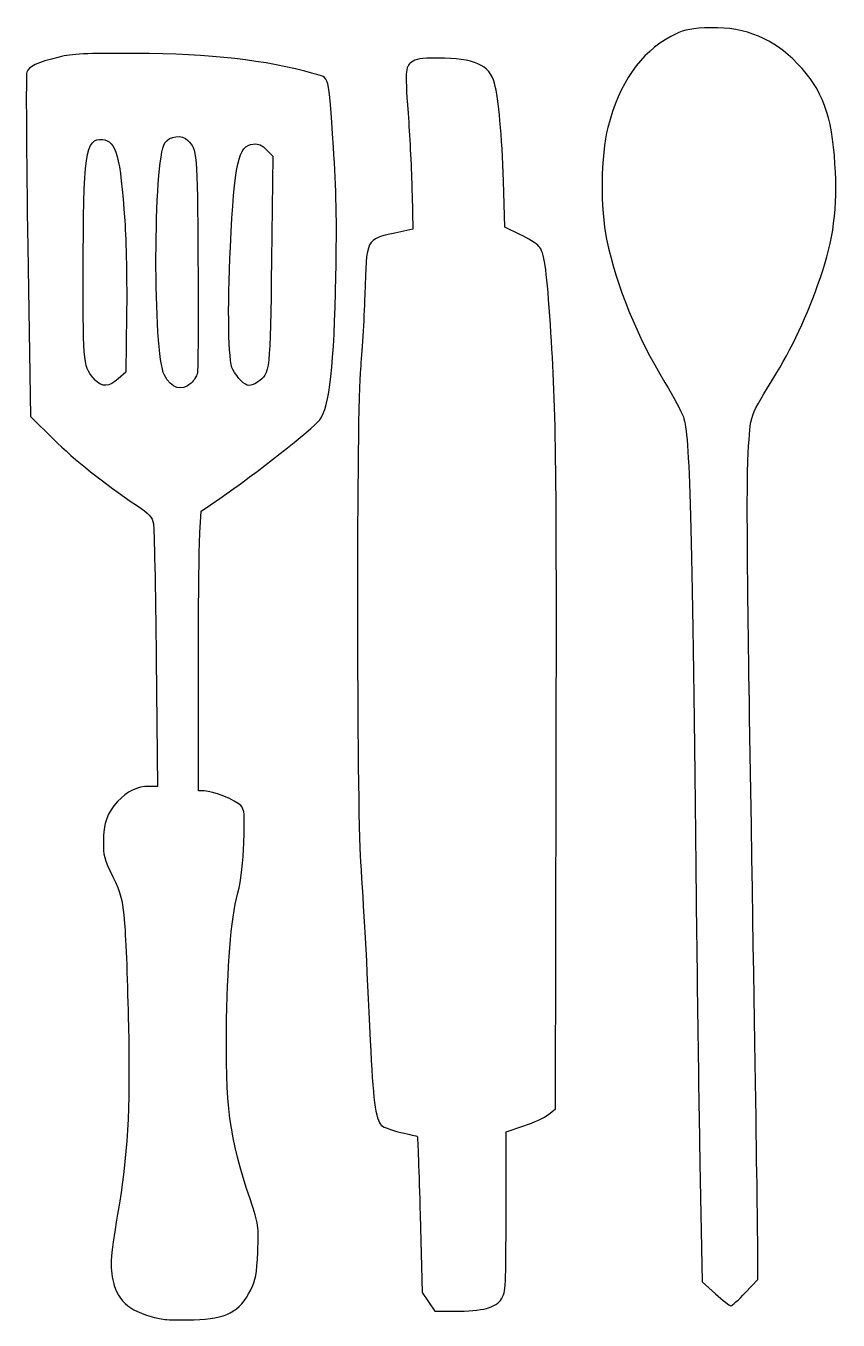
# Model space of a CAD drawing. Header units: centimetres. Extents: x -5 to 4.3, y -7.5 to 7.4.
import ezdxf

# ---------------------------------------------------------------- set-up
doc = ezdxf.new("R2010")
doc.units = ezdxf.units.CM
doc.header["$MEASUREMENT"] = 0
doc.layers.add('Layer 1', color=7, linetype='Continuous')

msp = doc.modelspace()

# ---------------------------------------------------------------- linework, layer by layer
at = {"layer": 'Layer 1'}
for points, knots in [([(2.88876, -7.20153), (2.88876, -7.20153), (2.73707, -7.06262), (2.73707, -7.06262), (2.73707, -7.06262), (2.73707, -7.06262), (2.71343, -5.89845), (2.71343, -5.89845), (2.71343, -5.89845), (2.70043, -5.25816), (2.67779, -3.63891), (2.66312, -2.30012), (2.66312, -2.30012), (2.61856, 1.76558), (2.59398, 2.65458), (2.52019, 2.86875), (2.52019, 2.86875), (2.50149, 2.92301), (2.40583, 3.1008), (2.30761, 3.26382), (2.30761, 3.26382), (1.9856, 3.79826), (1.75247, 4.37113), (1.63779, 4.90977), (1.63779, 4.90977), (1.56452, 5.25388), (1.57161, 5.8783), (1.65236, 6.193), (1.65236, 6.193), (1.783, 6.70214), (2.02496, 7.05184), (2.37611, 7.23899), (2.37611, 7.23899), (2.51094, 7.31086), (2.57307, 7.32662), (2.76442, 7.33751), (2.76442, 7.33751), (3.17232, 7.36073), (3.49875, 7.24593), (3.77555, 6.9819), (3.77555, 6.9819), (4.0866, 6.68521), (4.20925, 6.40064), (4.2539, 5.87205), (4.2539, 5.87205), (4.29715, 5.36004), (4.25749, 4.96393), (4.12178, 4.55258), (4.12178, 4.55258), (3.97746, 4.1151), (3.79544, 3.71087), (3.59299, 3.37826), (3.59299, 3.37826), (3.26714, 2.84291), (3.29397, 2.91847), (3.26512, 2.45491), (3.26512, 2.45491), (3.24694, 2.16273), (3.25178, 1.25999), (3.28141, -0.58033), (3.28141, -0.58033), (3.35763, -5.31422), (3.37564, -6.50362), (3.37516, -6.77158), (3.37516, -6.77158), (3.37516, -6.77158), (3.37468, -7.03616), (3.37468, -7.03616), (3.37468, -7.03616), (3.37468, -7.03616), (3.232, -7.1883), (3.232, -7.1883), (3.232, -7.1883), (3.15353, -7.27197), (3.07832, -7.34044), (3.06488, -7.34044), (3.06488, -7.34044), (3.05144, -7.34044), (2.97218, -7.27793), (2.88875, -7.20153), (2.88875, -7.20153), (2.88875, -7.20153), (2.88876, -7.20153), (2.88876, -7.20153)], [0, 0, 0, 0, 0.04545455, 0.04545455, 0.04545455, 0.04545455, 0.09090909, 0.09090909, 0.09090909, 0.09090909, 0.13636364, 0.13636364, 0.13636364, 0.13636364, 0.18181818, 0.18181818, 0.18181818, 0.18181818, 0.22727273, 0.22727273, 0.22727273, 0.22727273, 0.27272727, 0.27272727, 0.27272727, 0.27272727, 0.31818182, 0.31818182, 0.31818182, 0.31818182, 0.36363636, 0.36363636, 0.36363636, 0.36363636, 0.40909091, 0.40909091, 0.40909091, 0.40909091, 0.45454545, 0.45454545, 0.45454545, 0.45454545, 0.5, 0.5, 0.5, 0.5, 0.54545455, 0.54545455, 0.54545455, 0.54545455, 0.59090909, 0.59090909, 0.59090909, 0.59090909, 0.63636364, 0.63636364, 0.63636364, 0.63636364, 0.68181818, 0.68181818, 0.68181818, 0.68181818, 0.72727273, 0.72727273, 0.72727273, 0.72727273, 0.77272727, 0.77272727, 0.77272727, 0.77272727, 0.81818182, 0.81818182, 0.81818182, 0.81818182, 0.86363636, 0.86363636, 0.86363636, 0.86363636, 0.90909091, 0.90909091, 0.90909091, 0.90909091, 1, 1, 1, 1]), ([(-3.43286, -7.4953), (-3.7701, -7.44373), (-3.95064, -7.32353), (-4.01466, -7.10798), (-4.01466, -7.10798), (-4.07071, -6.91925), (-4.0654, -6.80294), (-3.97716, -6.28594), (-3.97716, -6.28594), (-3.86068, -5.60344), (-3.83291, -5.12158), (-3.85268, -4.12548), (-3.85268, -4.12548), (-3.86207, -3.65254), (-3.88228, -3.12271), (-3.89759, -2.94808), (-3.89759, -2.94808), (-3.92298, -2.65859), (-3.93508, -2.61074), (-4.03471, -2.40568), (-4.03471, -2.40568), (-4.12984, -2.20989), (-4.14355, -2.15922), (-4.14063, -2.01418), (-4.14063, -2.01418), (-4.13616, -1.79222), (-4.09446, -1.67245), (-3.97876, -1.54932), (-3.97876, -1.54932), (-3.8666, -1.42996), (-3.75069, -1.37381), (-3.61646, -1.37381), (-3.61646, -1.37381), (-3.61646, -1.37381), (-3.52056, -1.37381), (-3.52056, -1.37381), (-3.52056, -1.37381), (-3.52056, -1.37381), (-3.53455, 0.08801), (-3.53455, 0.08801), (-3.53455, 0.08801), (-3.54224, 0.89201), (-3.55635, 1.5915), (-3.56591, 1.64244), (-3.56591, 1.64244), (-3.58034, 1.71938), (-3.61301, 1.75518), (-3.75906, 1.85411), (-3.75906, 1.85411), (-4.14737, 2.11713), (-4.46175, 2.36726), (-4.71363, 2.6136), (-4.71363, 2.6136), (-4.71363, 2.6136), (-4.97861, 2.87275), (-4.97861, 2.87275), (-4.97861, 2.87275), (-4.97861, 2.87275), (-5.00852, 4.82202), (-5.00852, 4.82202), (-5.00852, 4.82202), (-5.02497, 5.89412), (-5.03024, 6.7971), (-5.02023, 6.82865), (-5.02023, 6.82865), (-4.99917, 6.895), (-4.90561, 6.93879), (-4.64834, 7.00268), (-4.64834, 7.00268), (-4.49555, 7.04063), (-4.34943, 7.04757), (-3.77782, 7.04408), (-3.77782, 7.04408), (-2.895, 7.03868), (-2.28844, 6.97), (-1.72025, 6.81109), (-1.72025, 6.81109), (-1.53847, 6.76025), (-1.55816, 6.83502), (-1.49838, 5.9685), (-1.49838, 5.9685), (-1.46486, 5.48259), (-1.45821, 5.13492), (-1.47004, 4.48683), (-1.47004, 4.48683), (-1.48859, 3.47045), (-1.54392, 2.97998), (-1.65616, 2.83707), (-1.65616, 2.83707), (-1.74333, 2.72608), (-2.3976, 2.21049), (-2.80278, 1.93348), (-2.80278, 1.93348), (-2.80278, 1.93348), (-3.01563, 1.78796), (-3.01563, 1.78796), (-3.01563, 1.78796), (-3.01563, 1.78796), (-3.03228, 1.53661), (-3.03228, 1.53661), (-3.03228, 1.53661), (-3.04144, 1.39837), (-3.04899, 0.67506), (-3.04907, -0.07073), (-3.04907, -0.07073), (-3.04907, -0.07073), (-3.0492, -1.42672), (-3.0492, -1.42672), (-3.0492, -1.42672), (-3.0492, -1.42672), (-2.98405, -1.42672), (-2.98405, -1.42672), (-2.98405, -1.42672), (-2.88138, -1.42672), (-2.61763, -1.532), (-2.56326, -1.59468), (-2.56326, -1.59468), (-2.51854, -1.64624), (-2.5152, -1.68654), (-2.52787, -2.02203), (-2.52787, -2.02203), (-2.53571, -2.22952), (-2.55974, -2.45645), (-2.5825, -2.53797), (-2.5825, -2.53797), (-2.66755, -2.84254), (-2.71166, -3.31191), (-2.72471, -4.05115), (-2.72471, -4.05115), (-2.74233, -5.04935), (-2.69668, -5.39713), (-2.45267, -6.12384), (-2.45267, -6.12384), (-2.35787, -6.40616), (-2.35554, -6.42245), (-2.36753, -6.71838), (-2.36753, -6.71838), (-2.37803, -6.97743), (-2.38989, -7.04231), (-2.44733, -7.15494), (-2.44733, -7.15494), (-2.57857, -7.41226), (-2.72535, -7.48969), (-3.10212, -7.50032), (-3.10212, -7.50032), (-3.24036, -7.50422), (-3.38919, -7.50195), (-3.43285, -7.49528), (-3.43285, -7.49528), (-3.43285, -7.49528), (-3.43286, -7.4953), (-3.43286, -7.4953)], [0, 0, 0, 0, 0.02564103, 0.02564103, 0.02564103, 0.02564103, 0.05128205, 0.05128205, 0.05128205, 0.05128205, 0.07692308, 0.07692308, 0.07692308, 0.07692308, 0.1025641, 0.1025641, 0.1025641, 0.1025641, 0.12820513, 0.12820513, 0.12820513, 0.12820513, 0.15384615, 0.15384615, 0.15384615, 0.15384615, 0.17948718, 0.17948718, 0.17948718, 0.17948718, 0.20512821, 0.20512821, 0.20512821, 0.20512821, 0.23076923, 0.23076923, 0.23076923, 0.23076923, 0.25641026, 0.25641026, 0.25641026, 0.25641026, 0.28205128, 0.28205128, 0.28205128, 0.28205128, 0.30769231, 0.30769231, 0.30769231, 0.30769231, 0.33333333, 0.33333333, 0.33333333, 0.33333333, 0.35897436, 0.35897436, 0.35897436, 0.35897436, 0.38461538, 0.38461538, 0.38461538, 0.38461538, 0.41025641, 0.41025641, 0.41025641, 0.41025641, 0.43589744, 0.43589744, 0.43589744, 0.43589744, 0.46153846, 0.46153846, 0.46153846, 0.46153846, 0.48717949, 0.48717949, 0.48717949, 0.48717949, 0.51282051, 0.51282051, 0.51282051, 0.51282051, 0.53846154, 0.53846154, 0.53846154, 0.53846154, 0.56410256, 0.56410256, 0.56410256, 0.56410256, 0.58974359, 0.58974359, 0.58974359, 0.58974359, 0.61538462, 0.61538462, 0.61538462, 0.61538462, 0.64102564, 0.64102564, 0.64102564, 0.64102564, 0.66666667, 0.66666667, 0.66666667, 0.66666667, 0.69230769, 0.69230769, 0.69230769, 0.69230769, 0.71794872, 0.71794872, 0.71794872, 0.71794872, 0.74358974, 0.74358974, 0.74358974, 0.74358974, 0.76923077, 0.76923077, 0.76923077, 0.76923077, 0.79487179, 0.79487179, 0.79487179, 0.79487179, 0.82051282, 0.82051282, 0.82051282, 0.82051282, 0.84615385, 0.84615385, 0.84615385, 0.84615385, 0.87179487, 0.87179487, 0.87179487, 0.87179487, 0.8974359, 0.8974359, 0.8974359, 0.8974359, 0.92307692, 0.92307692, 0.92307692, 0.92307692, 0.94871795, 0.94871795, 0.94871795, 0.94871795, 1, 1, 1, 1]), ([(-0.4068, -7.29433), (-0.4068, -7.29433), (-0.47773, -7.18714), (-0.47773, -7.18714), (-0.47773, -7.18714), (-0.47773, -7.18714), (-0.50264, -6.29553), (-0.50264, -6.29553), (-0.50264, -6.29553), (-0.51634, -5.80515), (-0.53102, -5.40015), (-0.53527, -5.39554), (-0.53527, -5.39554), (-0.53952, -5.39093), (-0.62413, -5.37018), (-0.7233, -5.34943), (-0.7233, -5.34943), (-0.82247, -5.32868), (-0.92428, -5.29078), (-0.94955, -5.26521), (-0.94955, -5.26521), (-1.01472, -5.19926), (-1.04577, -4.96112), (-1.07635, -4.29268), (-1.07635, -4.29268), (-1.11707, -3.40234), (-1.15397, -2.723), (-1.1877, -2.24216), (-1.1877, -2.24216), (-1.2328, -1.59946), (-1.23399, 3.01632), (-1.18916, 3.41992), (-1.18916, 3.41992), (-1.17058, 3.58727), (-1.14788, 3.97091), (-1.13873, 4.27247), (-1.13873, 4.27247), (-1.11896, 4.92417), (-1.12596, 4.9098), (-0.79314, 4.98076), (-0.79314, 4.98076), (-0.79314, 4.98076), (-0.58795, 5.02451), (-0.58795, 5.02451), (-0.58795, 5.02451), (-0.58795, 5.02451), (-0.59568, 5.41945), (-0.59568, 5.41945), (-0.59568, 5.41945), (-0.59993, 5.63667), (-0.61737, 6.01085), (-0.63443, 6.25096), (-0.63443, 6.25096), (-0.67747, 6.85663), (-0.67627, 6.88339), (-0.60345, 6.94236), (-0.60345, 6.94236), (-0.55362, 6.98271), (-0.49794, 6.99168), (-0.30059, 6.99115), (-0.30059, 6.99115), (0.11892, 6.99003), (0.29458, 6.91206), (0.35086, 6.70202), (0.35086, 6.70202), (0.399, 6.52235), (0.43749, 6.10208), (0.45389, 5.57707), (0.45389, 5.57707), (0.45389, 5.57707), (0.47039, 5.04869), (0.47039, 5.04869), (0.47039, 5.04869), (0.47039, 5.04869), (0.64237, 4.96531), (0.64237, 4.96531), (0.64237, 4.96531), (0.73696, 4.91945), (0.83576, 4.85799), (0.86192, 4.82875), (0.86192, 4.82875), (0.91955, 4.76431), (0.94958, 4.5717), (0.98669, 4.02847), (0.98669, 4.02847), (1.05948, 2.96266), (1.06641, 2.46391), (1.05961, -1.2194), (1.05961, -1.2194), (1.05961, -1.2194), (1.05248, -5.07821), (1.05248, -5.07821), (1.05248, -5.07821), (1.05248, -5.07821), (0.9731, -5.14172), (0.9731, -5.14172), (0.9731, -5.14172), (0.92944, -5.17665), (0.80145, -5.23603), (0.68867, -5.27368), (0.68867, -5.27368), (0.68867, -5.27368), (0.48362, -5.34212), (0.48362, -5.34212), (0.48362, -5.34212), (0.48362, -5.34212), (0.48362, -6.25937), (0.48362, -6.25937), (0.48362, -6.25937), (0.48362, -7.11745), (0.48024, -7.182), (0.43269, -7.26), (0.43269, -7.26), (0.37034, -7.36226), (0.2191, -7.40152), (-0.11251, -7.40152), (-0.11251, -7.40152), (-0.11251, -7.40152), (-0.33573, -7.40152), (-0.33573, -7.40152), (-0.33573, -7.40152), (-0.33573, -7.40152), (-0.4068, -7.29433), (-0.4068, -7.29433)], [0, 0, 0, 0, 0.03125, 0.03125, 0.03125, 0.03125, 0.0625, 0.0625, 0.0625, 0.0625, 0.09375, 0.09375, 0.09375, 0.09375, 0.125, 0.125, 0.125, 0.125, 0.15625, 0.15625, 0.15625, 0.15625, 0.1875, 0.1875, 0.1875, 0.1875, 0.21875, 0.21875, 0.21875, 0.21875, 0.25, 0.25, 0.25, 0.25, 0.28125, 0.28125, 0.28125, 0.28125, 0.3125, 0.3125, 0.3125, 0.3125, 0.34375, 0.34375, 0.34375, 0.34375, 0.375, 0.375, 0.375, 0.375, 0.40625, 0.40625, 0.40625, 0.40625, 0.4375, 0.4375, 0.4375, 0.4375, 0.46875, 0.46875, 0.46875, 0.46875, 0.5, 0.5, 0.5, 0.5, 0.53125, 0.53125, 0.53125, 0.53125, 0.5625, 0.5625, 0.5625, 0.5625, 0.59375, 0.59375, 0.59375, 0.59375, 0.625, 0.625, 0.625, 0.625, 0.65625, 0.65625, 0.65625, 0.65625, 0.6875, 0.6875, 0.6875, 0.6875, 0.71875, 0.71875, 0.71875, 0.71875, 0.75, 0.75, 0.75, 0.75, 0.78125, 0.78125, 0.78125, 0.78125, 0.8125, 0.8125, 0.8125, 0.8125, 0.84375, 0.84375, 0.84375, 0.84375, 0.875, 0.875, 0.875, 0.875, 0.90625, 0.90625, 0.90625, 0.90625, 0.9375, 0.9375, 0.9375, 0.9375, 1, 1, 1, 1]), ([(-3.1339, 3.25713), (-3.10223, 3.28664), (-3.06955, 3.33771), (-3.06129, 3.37064), (-3.06129, 3.37064), (-3.05303, 3.40356), (-3.04991, 3.98366), (-3.05436, 4.65975), (-3.05436, 4.65975), (-3.06269, 5.92513), (-3.06389, 5.93958), (-3.17, 6.04569), (-3.17, 6.04569), (-3.23891, 6.1146), (-3.37939, 6.0992), (-3.43337, 6.01682), (-3.43337, 6.01682), (-3.56696, 5.81293), (-3.57242, 3.60729), (-3.43998, 3.34901), (-3.43998, 3.34901), (-3.36127, 3.19552), (-3.23934, 3.15892), (-3.13391, 3.25714), (-3.13391, 3.25714), (-3.13391, 3.25714), (-3.1339, 3.25713), (-3.1339, 3.25713)], [0, 0, 0, 0, 0.125, 0.125, 0.125, 0.125, 0.25, 0.25, 0.25, 0.25, 0.375, 0.375, 0.375, 0.375, 0.5, 0.5, 0.5, 0.5, 0.625, 0.625, 0.625, 0.625, 0.75, 0.75, 0.75, 0.75, 1, 1, 1, 1]), ([(-3.96906, 3.3071), (-3.96906, 3.3071), (-3.88265, 3.38426), (-3.88265, 3.38426), (-3.88265, 3.38426), (-3.88265, 3.38426), (-3.87386, 4.04132), (-3.87386, 4.04132), (-3.87386, 4.04132), (-3.86903, 4.4027), (-3.87833, 4.88888), (-3.89453, 5.12171), (-3.89453, 5.12171), (-3.94631, 5.86563), (-3.99402, 6.04015), (-4.14987, 6.05565), (-4.14987, 6.05565), (-4.34598, 6.07515), (-4.37099, 5.90029), (-4.37166, 4.50524), (-4.37166, 4.50524), (-4.37217, 3.44581), (-4.37174, 3.44216), (-4.23213, 3.28947), (-4.23213, 3.28947), (-4.15844, 3.20887), (-4.07261, 3.21463), (-3.96906, 3.3071)], [0, 0, 0, 0, 0.125, 0.125, 0.125, 0.125, 0.25, 0.25, 0.25, 0.25, 0.375, 0.375, 0.375, 0.375, 0.5, 0.5, 0.5, 0.5, 0.625, 0.625, 0.625, 0.625, 0.75, 0.75, 0.75, 0.75, 1, 1, 1, 1]), ([(-2.36703, 3.27123), (-2.22686, 3.36941), (-2.22521, 3.38402), (-2.20984, 4.6687), (-2.20984, 4.6687), (-2.20984, 4.6687), (-2.19555, 5.86254), (-2.19555, 5.86254), (-2.19555, 5.86254), (-2.19555, 5.86254), (-2.26546, 5.93696), (-2.26546, 5.93696), (-2.26546, 5.93696), (-2.31905, 5.994), (-2.35509, 6.00945), (-2.4198, 6.00311), (-2.4198, 6.00311), (-2.5922, 5.98622), (-2.63448, 5.79534), (-2.68164, 4.82096), (-2.68164, 4.82096), (-2.71641, 4.10258), (-2.705, 3.50954), (-2.65459, 3.41515), (-2.65459, 3.41515), (-2.60091, 3.31466), (-2.51574, 3.22994), (-2.46839, 3.22994), (-2.46839, 3.22994), (-2.44506, 3.22994), (-2.39944, 3.24852), (-2.36702, 3.27123), (-2.36702, 3.27123), (-2.36702, 3.27123), (-2.36703, 3.27123), (-2.36703, 3.27123)], [0, 0, 0, 0, 0.1, 0.1, 0.1, 0.1, 0.2, 0.2, 0.2, 0.2, 0.3, 0.3, 0.3, 0.3, 0.4, 0.4, 0.4, 0.4, 0.5, 0.5, 0.5, 0.5, 0.6, 0.6, 0.6, 0.6, 0.7, 0.7, 0.7, 0.7, 0.8, 0.8, 0.8, 0.8, 1, 1, 1, 1])]:
    msp.add_open_spline(points, degree=3, knots=knots, dxfattribs=at)

doc.saveas('drawing.dxf')
